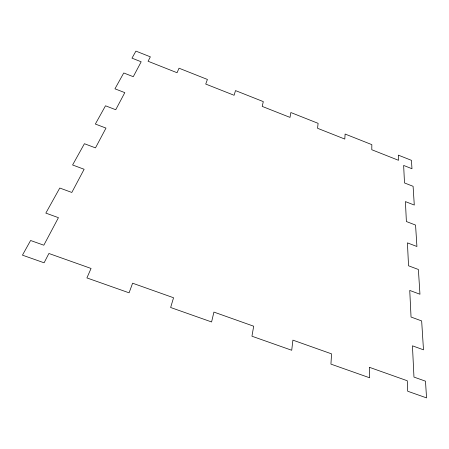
<?xml version="1.0" encoding="UTF-8"?>
<svg xmlns="http://www.w3.org/2000/svg" width="449" height="449" viewBox="0 0 449 449"><rect width="100%" height="100%" fill="white"/><g stroke="black" fill="none" stroke-linecap="round" stroke-linejoin="round"><path stroke-width="0.67" d="M369.684 367.405L369.589 377.772L330.93 364.117L331.564 353.868L292.9 340.134L291.721 350.265L251.945 336.217L253.685 326.21L213.909 312.083L211.591 321.961L170.637 307.498L173.555 297.749L132.612 283.207L129.082 292.821L86.904 277.92L91.063 268.457L48.902 253.483L44.097 262.8L22.45 255.155L30.599 240.496L43.822 245.205L58.437 217.67L45.832 213.107L59.773 188.03L71.823 192.453L84.126 169.267L72.592 164.979L84.418 143.714L95.48 147.884L105.986 128.094L95.356 124.047L105.504 105.79L115.735 109.73L124.805 92.64L114.95 88.812L123.756 72.968L133.269 76.695L141.182 61.788L131.989 58.157L135.912 51.107L150.359 56.838L148.075 61.26L177.046 72.721L179.028 68.203L207.41 79.451L205.721 84.058L234.103 95.283L235.506 90.591L263.316 101.614L262.194 106.396L290.009 117.397L290.851 112.531L318.116 123.34L317.544 128.285L344.798 139.067L345.113 134.043L371.839 144.64L371.789 149.736L398.51 160.304L398.308 155.13L411.441 160.338L411.974 168.729L403.645 165.44L404.498 182.939L413.091 186.307L414.287 205.047L405.413 201.601L406.384 221.537L415.561 225.067L416.919 246.495L407.423 242.875L408.539 265.786L418.384 269.49L419.955 294.235L409.741 290.43L411.043 317.028L421.656 320.928L423.491 349.816L412.446 345.82L413.967 377.076L425.489 381.179L426.55 397.893L407.698 391.231L407.277 380.758L369.684 367.405"/></g></svg>
